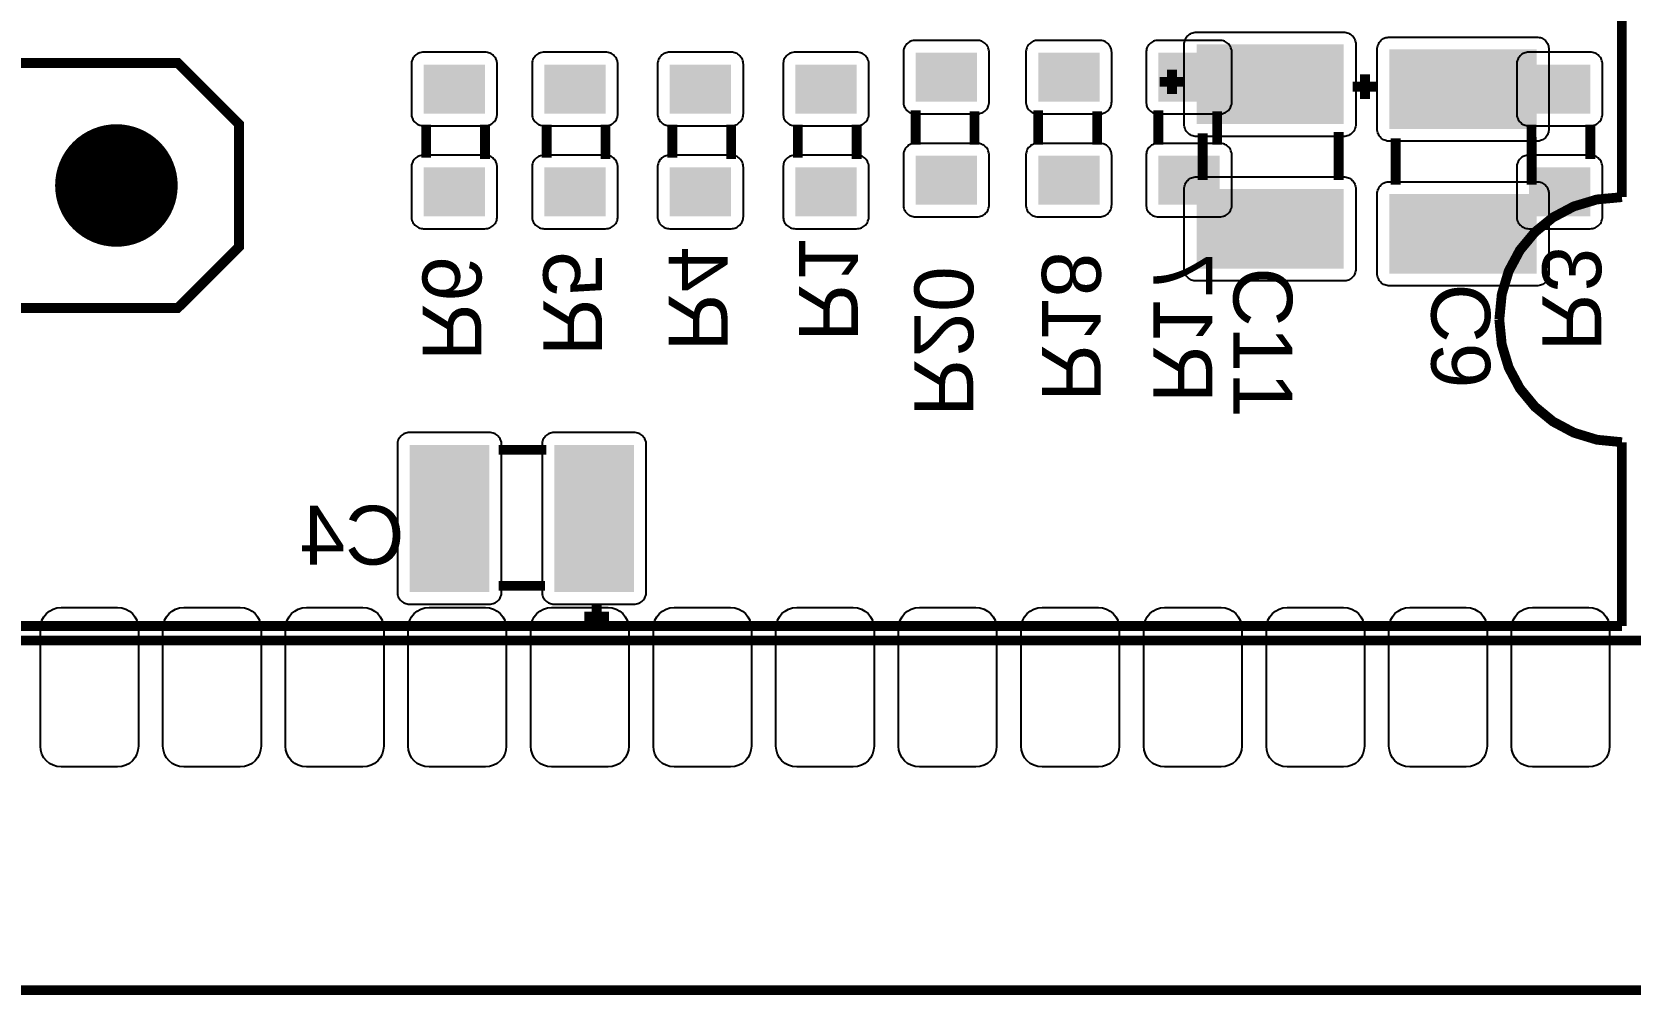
# Model space of a CAD drawing. Header units: inches. Extents: x 15 to 148, y 10 to 111.
# Drawn here: x 139 to 141.932, y 98.382 to 100.151 of the extents above; entities that cross this region are included whole.
import ezdxf

# ---------------------------------------------------------------- set-up
doc = ezdxf.new("R2010")
doc.units = ezdxf.units.IN
doc.header["$MEASUREMENT"] = 0
doc.layers.add('BLK_12AWG', color=7, linetype='Continuous')

# ---------------------------------------------------------------- blocks, each defined once
blk = doc.blocks.new('RPAD')
blk.add_trace([(-0.5, -0.5), (-0.5, 0.5), (0.5, -0.5), (0.5, 0.5)])
blk = doc.blocks.new('EPAD')
at = {"const_width": 0.5}
blk.add_lwpolyline([(-0.25, 0, 1), (0.25, 0, 1)], format="xyb", close=True, dxfattribs=at)
blk = doc.blocks.new('CIELEC-CFLH-V0016')
at = {"const_width": 0.008}
for points in [[(119.0134, 103.0872), (119.0134, 101.6305), (119.0141, 101.6225), (119.0164, 101.615), (119.0247, 101.6025), (119.0372, 101.5942), (119.0447, 101.5919), (119.0527, 101.5911), (121.7693, 101.5911)], [(119.0134, 103.0872), (119.0134, 101.6305), (119.0141, 101.6225), (119.0164, 101.615), (119.0247, 101.6025), (119.0372, 101.5942), (119.0447, 101.5919), (119.0527, 101.5911), (121.7693, 101.5911)], [(119.0134, 103.0872), (119.0134, 101.6305), (119.0141, 101.6225), (119.0164, 101.615), (119.0247, 101.6025), (119.0372, 101.5942), (119.0447, 101.5919), (119.0527, 101.5911), (121.7693, 101.5911)], [(119.0731, 102.1029), (119.0731, 101.9529)], [(119.0731, 102.1029), (119.0731, 101.9529)], [(119.0731, 102.1029), (119.0731, 101.9529)], [(120.5511, 102.0624), (120.2511, 102.0624), (120.2011, 102.0124), (120.2011, 101.9124), (120.2511, 101.8624), (120.5511, 101.8624), (120.6011, 101.9124), (120.6011, 102.0124), (120.5511, 102.0624)], [(120.5511, 102.0624), (120.2511, 102.0624), (120.2011, 102.0124), (120.2011, 101.9124), (120.2511, 101.8624), (120.5511, 101.8624), (120.6011, 101.9124), (120.6011, 102.0124), (120.5511, 102.0624)], [(120.5511, 102.0624), (120.2511, 102.0624), (120.2011, 102.0124), (120.2011, 101.9124), (120.2511, 101.8624), (120.5511, 101.8624), (120.6011, 101.9124), (120.6011, 102.0124), (120.5511, 102.0624)], [(119.2827, 102.033), (119.2827, 102.053)], [(119.2827, 102.033), (119.2827, 102.053)], [(119.2827, 102.033), (119.2827, 102.053)], [(119.4401, 102.037), (119.4401, 102.057)], [(119.4401, 102.037), (119.4401, 102.057)], [(119.4401, 102.037), (119.4401, 102.057)], [(119.2727, 102.043), (119.2927, 102.043)], [(119.2727, 102.043), (119.2927, 102.043)], [(119.2727, 102.043), (119.2927, 102.043)], [(119.4301, 102.047), (119.4501, 102.047)], [(119.4301, 102.047), (119.4501, 102.047)], [(119.4301, 102.047), (119.4501, 102.047)], [(119.4032, 101.9958), (119.4032, 102.0228)], [(119.4032, 101.9958), (119.4032, 102.0228)], [(119.4032, 101.9958), (119.4032, 102.0228)], [(119.4512, 101.9958), (119.4512, 102.0238)], [(119.4512, 101.9958), (119.4512, 102.0238)], [(119.4512, 101.9958), (119.4512, 102.0238)], [(119.5012, 101.9958), (119.5012, 102.0228)], [(119.5012, 101.9958), (119.5012, 102.0228)], [(119.5012, 101.9958), (119.5012, 102.0228)], [(119.5492, 101.9958), (119.5492, 102.0238)], [(119.5492, 101.9958), (119.5492, 102.0238)], [(119.5492, 101.9958), (119.5492, 102.0238)], [(119.6012, 101.9958), (119.6012, 102.0228)], [(119.6012, 101.9958), (119.6012, 102.0228)], [(119.6012, 101.9958), (119.6012, 102.0228)], [(119.6492, 101.9958), (119.6492, 102.0238)], [(119.6492, 101.9958), (119.6492, 102.0238)], [(119.6492, 101.9958), (119.6492, 102.0238)], [(119.0989, 102.0121), (119.0989, 101.9841)], [(119.0989, 102.0121), (119.0989, 101.9841)], [(119.0989, 102.0121), (119.0989, 101.9841)], [(119.1469, 102.0121), (119.1469, 101.9851)], [(119.1469, 102.0121), (119.1469, 101.9851)], [(119.1469, 102.0121), (119.1469, 101.9851)], [(119.6973, 102.0121), (119.6973, 101.9841)], [(119.6973, 102.0121), (119.6973, 101.9841)], [(119.6973, 102.0121), (119.6973, 101.9841)], [(119.7453, 102.0121), (119.7453, 101.9851)], [(119.7453, 102.0121), (119.7453, 101.9851)], [(119.7453, 102.0121), (119.7453, 101.9851)], [(119.7997, 102.0121), (119.7997, 101.9841)], [(119.7997, 102.0121), (119.7997, 101.9841)], [(119.7997, 102.0121), (119.7997, 101.9841)], [(119.8477, 102.0121), (119.8477, 101.9851)], [(119.8477, 102.0121), (119.8477, 101.9851)], [(119.8477, 102.0121), (119.8477, 101.9851)], [(119.9021, 102.0121), (119.9021, 101.9841)], [(119.9021, 102.0121), (119.9021, 101.9841)], [(119.9021, 102.0121), (119.9021, 101.9841)], [(119.9501, 102.0121), (119.9501, 101.9851)], [(119.9501, 102.0121), (119.9501, 101.9851)], [(119.9501, 102.0121), (119.9501, 101.9851)], [(120.0005, 102.0121), (120.0005, 101.9841)], [(120.0005, 102.0121), (120.0005, 101.9841)], [(120.0005, 102.0121), (120.0005, 101.9841)], [(120.0485, 102.0121), (120.0485, 101.9851)], [(120.0485, 102.0121), (120.0485, 101.9851)], [(120.0485, 102.0121), (120.0485, 101.9851)], [(119.1467, 101.963), (119.1467, 102.002)], [(119.1467, 101.963), (119.1467, 102.002)], [(119.1467, 101.963), (119.1467, 102.002)], [(119.2577, 101.963), (119.2577, 102.001)], [(119.2577, 101.963), (119.2577, 102.001)], [(119.2577, 101.963), (119.2577, 102.001)], [(119.3041, 101.967), (119.3041, 102.006)], [(119.3041, 101.967), (119.3041, 102.006)], [(119.3041, 101.967), (119.3041, 102.006)], [(119.4151, 101.967), (119.4151, 102.005)], [(119.4151, 101.967), (119.4151, 102.005)], [(119.4151, 101.967), (119.4151, 102.005)], [(119.1731, 101.8529), (119.1711, 101.8736), (119.1654, 101.8926), (119.1563, 101.9096), (119.1441, 101.9243), (119.1294, 101.9363), (119.1124, 101.9453), (119.0935, 101.951), (119.0731, 101.9529)], [(119.1731, 101.8529), (119.1711, 101.8736), (119.1654, 101.8926), (119.1563, 101.9096), (119.1441, 101.9243), (119.1294, 101.9363), (119.1124, 101.9453), (119.0935, 101.951), (119.0731, 101.9529)], [(119.1731, 101.8529), (119.1711, 101.8736), (119.1654, 101.8926), (119.1563, 101.9096), (119.1441, 101.9243), (119.1294, 101.9363), (119.1124, 101.9453), (119.0935, 101.951), (119.0731, 101.9529)], [(119.1731, 101.8529), (119.1711, 101.8326), (119.1654, 101.8137), (119.1563, 101.7967), (119.1441, 101.7819), (119.1294, 101.7698), (119.1124, 101.7607), (119.0935, 101.7549), (119.0731, 101.7529)], [(119.1731, 101.8529), (119.1711, 101.8326), (119.1654, 101.8137), (119.1563, 101.7967), (119.1441, 101.7819), (119.1294, 101.7698), (119.1124, 101.7607), (119.0935, 101.7549), (119.0731, 101.7529)], [(119.1731, 101.8529), (119.1711, 101.8326), (119.1654, 101.8137), (119.1563, 101.7967), (119.1441, 101.7819), (119.1294, 101.7698), (119.1124, 101.7607), (119.0935, 101.7549), (119.0731, 101.7529)], [(119.0731, 101.7529), (119.0731, 101.6029)], [(119.0731, 101.7529), (119.0731, 101.6029)], [(119.0731, 101.7529), (119.0731, 101.6029)], [(119.9894, 101.7467), (119.9504, 101.7467)], [(119.9894, 101.7467), (119.9504, 101.7467)], [(119.9894, 101.7467), (119.9504, 101.7467)], [(119.9894, 101.6357), (119.9514, 101.6357)], [(119.9894, 101.6357), (119.9514, 101.6357)], [(119.9894, 101.6357), (119.9514, 101.6357)], [(119.9094, 101.6207), (119.9094, 101.6007)], [(119.9094, 101.6207), (119.9094, 101.6007)], [(119.9094, 101.6207), (119.9094, 101.6007)], [(119.9194, 101.6107), (119.8994, 101.6107)], [(119.9194, 101.6107), (119.8994, 101.6107)], [(119.9194, 101.6107), (119.8994, 101.6107)], [(119.0731, 101.6029), (121.0731, 101.6029)], [(119.0731, 101.6029), (121.0731, 101.6029)], [(119.0731, 101.6029), (121.0731, 101.6029)], [(118.6984, 101.3057), (122.1236, 101.3057)], [(118.6984, 101.3057), (122.1236, 101.3057)], [(118.6984, 101.3057), (122.1236, 101.3057)]]:
    blk.add_lwpolyline(points, dxfattribs=at)
for points in [[(119.2727, 102.0085), (119.2727, 102.0735), (119.2726, 102.0746), (119.2725, 102.0756), (119.2722, 102.0765), (119.2719, 102.0775), (119.2715, 102.0783), (119.271, 102.0792), (119.2704, 102.0799), (119.2698, 102.0806), (119.2691, 102.0813), (119.2683, 102.0818), (119.2675, 102.0823), (119.2666, 102.0828), (119.2657, 102.0831), (119.2647, 102.0833), (119.2637, 102.0835), (119.2627, 102.0835), (119.1427, 102.0835), (119.1416, 102.0835), (119.1406, 102.0833), (119.1396, 102.0831), (119.1387, 102.0828), (119.1378, 102.0823), (119.137, 102.0818), (119.1363, 102.0813), (119.1355, 102.0806), (119.1349, 102.0799), (119.1343, 102.0792), (119.1338, 102.0783), (119.1334, 102.0775), (119.1331, 102.0765), (119.1329, 102.0756), (119.1327, 102.0746), (119.1327, 102.0735), (119.1327, 102.0085), (119.1327, 102.0075), (119.1329, 102.0065), (119.1331, 102.0055), (119.1334, 102.0046), (119.1338, 102.0037), (119.1343, 102.0029), (119.1349, 102.0021), (119.1355, 102.0014), (119.1363, 102.0008), (119.137, 102.0002), (119.1378, 101.9997), (119.1387, 101.9993), (119.1396, 101.999), (119.1406, 101.9987), (119.1416, 101.9986), (119.1427, 101.9985), (119.2627, 101.9985), (119.2637, 101.9986), (119.2647, 101.9987), (119.2657, 101.999), (119.2666, 101.9993), (119.2675, 101.9997), (119.2683, 102.0002), (119.2691, 102.0008), (119.2698, 102.0014), (119.2704, 102.0021), (119.271, 102.0029), (119.2715, 102.0037), (119.2719, 102.0046), (119.2722, 102.0055), (119.2725, 102.0065), (119.2726, 102.0075), (119.2727, 102.0085)], [(119.4301, 102.0125), (119.4301, 102.0775), (119.4301, 102.0785), (119.4299, 102.0795), (119.4297, 102.0805), (119.4294, 102.0814), (119.429, 102.0823), (119.4285, 102.0831), (119.4279, 102.0839), (119.4272, 102.0846), (119.4265, 102.0852), (119.4258, 102.0858), (119.4249, 102.0863), (119.4241, 102.0867), (119.4231, 102.087), (119.4222, 102.0873), (119.4212, 102.0874), (119.4201, 102.0875), (119.3001, 102.0875), (119.2991, 102.0874), (119.2981, 102.0873), (119.2971, 102.087), (119.2962, 102.0867), (119.2953, 102.0863), (119.2945, 102.0858), (119.2937, 102.0852), (119.293, 102.0846), (119.2924, 102.0839), (119.2918, 102.0831), (119.2913, 102.0823), (119.2909, 102.0814), (119.2906, 102.0805), (119.2903, 102.0795), (119.2902, 102.0785), (119.2901, 102.0775), (119.2901, 102.0125), (119.2902, 102.0114), (119.2903, 102.0104), (119.2906, 102.0095), (119.2909, 102.0085), (119.2913, 102.0077), (119.2918, 102.0068), (119.2924, 102.0061), (119.293, 102.0054), (119.2937, 102.0047), (119.2945, 102.0041), (119.2953, 102.0037), (119.2962, 102.0032), (119.2971, 102.0029), (119.2981, 102.0027), (119.2991, 102.0025), (119.3001, 102.0025), (119.4201, 102.0025), (119.4212, 102.0025), (119.4222, 102.0027), (119.4231, 102.0029), (119.4241, 102.0032), (119.4249, 102.0037), (119.4258, 102.0041), (119.4265, 102.0047), (119.4272, 102.0054), (119.4279, 102.0061), (119.4285, 102.0068), (119.429, 102.0077), (119.4294, 102.0085), (119.4297, 102.0095), (119.4299, 102.0104), (119.4301, 102.0114), (119.4301, 102.0125)], [(119.3912, 102.0308), (119.3912, 102.0708), (119.3913, 102.0719), (119.3914, 102.0729), (119.3917, 102.0739), (119.392, 102.0748), (119.3924, 102.0757), (119.3929, 102.0765), (119.3935, 102.0773), (119.3941, 102.078), (119.3948, 102.0786), (119.3956, 102.0792), (119.3964, 102.0797), (119.3973, 102.0801), (119.3982, 102.0804), (119.3992, 102.0806), (119.4002, 102.0808), (119.4012, 102.0808), (119.4512, 102.0808), (119.4523, 102.0808), (119.4533, 102.0806), (119.4543, 102.0804), (119.4552, 102.0801), (119.4561, 102.0797), (119.4569, 102.0792), (119.4576, 102.0786), (119.4583, 102.078), (119.459, 102.0773), (119.4596, 102.0765), (119.4601, 102.0757), (119.4605, 102.0748), (119.4608, 102.0739), (119.461, 102.0729), (119.4612, 102.0719), (119.4612, 102.0708), (119.4612, 102.0308), (119.4612, 102.0298), (119.461, 102.0288), (119.4608, 102.0278), (119.4605, 102.0269), (119.4601, 102.026), (119.4596, 102.0252), (119.459, 102.0244), (119.4583, 102.0237), (119.4576, 102.0231), (119.4569, 102.0225), (119.4561, 102.022), (119.4552, 102.0216), (119.4543, 102.0213), (119.4533, 102.021), (119.4523, 102.0209), (119.4512, 102.0208), (119.4012, 102.0208), (119.4002, 102.0209), (119.3992, 102.021), (119.3982, 102.0213), (119.3973, 102.0216), (119.3964, 102.022), (119.3956, 102.0225), (119.3948, 102.0231), (119.3941, 102.0237), (119.3935, 102.0244), (119.3929, 102.0252), (119.3924, 102.026), (119.392, 102.0269), (119.3917, 102.0278), (119.3914, 102.0288), (119.3913, 102.0298), (119.3912, 102.0308)], [(119.4892, 102.0308), (119.4892, 102.0708), (119.4893, 102.0719), (119.4894, 102.0729), (119.4897, 102.0739), (119.49, 102.0748), (119.4904, 102.0757), (119.4909, 102.0765), (119.4915, 102.0773), (119.4921, 102.078), (119.4928, 102.0786), (119.4936, 102.0792), (119.4944, 102.0797), (119.4953, 102.0801), (119.4962, 102.0804), (119.4972, 102.0806), (119.4982, 102.0808), (119.4992, 102.0808), (119.5492, 102.0808), (119.5503, 102.0808), (119.5513, 102.0806), (119.5523, 102.0804), (119.5532, 102.0801), (119.5541, 102.0797), (119.5549, 102.0792), (119.5556, 102.0786), (119.5563, 102.078), (119.557, 102.0773), (119.5576, 102.0765), (119.5581, 102.0757), (119.5585, 102.0748), (119.5588, 102.0739), (119.559, 102.0729), (119.5592, 102.0719), (119.5592, 102.0708), (119.5592, 102.0308), (119.5592, 102.0298), (119.559, 102.0288), (119.5588, 102.0278), (119.5585, 102.0269), (119.5581, 102.026), (119.5576, 102.0252), (119.557, 102.0244), (119.5563, 102.0237), (119.5556, 102.0231), (119.5549, 102.0225), (119.5541, 102.022), (119.5532, 102.0216), (119.5523, 102.0213), (119.5513, 102.021), (119.5503, 102.0209), (119.5492, 102.0208), (119.4992, 102.0208), (119.4982, 102.0209), (119.4972, 102.021), (119.4962, 102.0213), (119.4953, 102.0216), (119.4944, 102.022), (119.4936, 102.0225), (119.4928, 102.0231), (119.4921, 102.0237), (119.4915, 102.0244), (119.4909, 102.0252), (119.4904, 102.026), (119.49, 102.0269), (119.4897, 102.0278), (119.4894, 102.0288), (119.4893, 102.0298), (119.4892, 102.0308)], [(119.5892, 102.0308), (119.5892, 102.0708), (119.5893, 102.0719), (119.5894, 102.0729), (119.5897, 102.0739), (119.59, 102.0748), (119.5904, 102.0757), (119.5909, 102.0765), (119.5915, 102.0773), (119.5921, 102.078), (119.5928, 102.0786), (119.5936, 102.0792), (119.5944, 102.0797), (119.5953, 102.0801), (119.5962, 102.0804), (119.5972, 102.0806), (119.5982, 102.0808), (119.5992, 102.0808), (119.6492, 102.0808), (119.6503, 102.0808), (119.6513, 102.0806), (119.6523, 102.0804), (119.6532, 102.0801), (119.6541, 102.0797), (119.6549, 102.0792), (119.6556, 102.0786), (119.6563, 102.078), (119.657, 102.0773), (119.6576, 102.0765), (119.6581, 102.0757), (119.6585, 102.0748), (119.6588, 102.0739), (119.659, 102.0729), (119.6592, 102.0719), (119.6592, 102.0708), (119.6592, 102.0308), (119.6592, 102.0298), (119.659, 102.0288), (119.6588, 102.0278), (119.6585, 102.0269), (119.6581, 102.026), (119.6576, 102.0252), (119.657, 102.0244), (119.6563, 102.0237), (119.6556, 102.0231), (119.6549, 102.0225), (119.6541, 102.022), (119.6532, 102.0216), (119.6523, 102.0213), (119.6513, 102.021), (119.6503, 102.0209), (119.6492, 102.0208), (119.5992, 102.0208), (119.5982, 102.0209), (119.5972, 102.021), (119.5962, 102.0213), (119.5953, 102.0216), (119.5944, 102.022), (119.5936, 102.0225), (119.5928, 102.0231), (119.5921, 102.0237), (119.5915, 102.0244), (119.5909, 102.0252), (119.5904, 102.026), (119.59, 102.0269), (119.5897, 102.0278), (119.5894, 102.0288), (119.5893, 102.0298), (119.5892, 102.0308)], [(119.1589, 102.0611), (119.1589, 102.0211), (119.1589, 102.0201), (119.1587, 102.0191), (119.1585, 102.0181), (119.1581, 102.0172), (119.1577, 102.0163), (119.1572, 102.0155), (119.1567, 102.0147), (119.156, 102.014), (119.1553, 102.0134), (119.1546, 102.0128), (119.1537, 102.0123), (119.1529, 102.0119), (119.1519, 102.0116), (119.151, 102.0113), (119.15, 102.0112), (119.1489, 102.0111), (119.0989, 102.0111), (119.0979, 102.0112), (119.0969, 102.0113), (119.0959, 102.0116), (119.095, 102.0119), (119.0941, 102.0123), (119.0933, 102.0128), (119.0925, 102.0134), (119.0918, 102.014), (119.0912, 102.0147), (119.0906, 102.0155), (119.0901, 102.0163), (119.0897, 102.0172), (119.0894, 102.0181), (119.0891, 102.0191), (119.089, 102.0201), (119.0889, 102.0211), (119.0889, 102.0611), (119.089, 102.0622), (119.0891, 102.0632), (119.0894, 102.0642), (119.0897, 102.0651), (119.0901, 102.066), (119.0906, 102.0668), (119.0912, 102.0675), (119.0918, 102.0682), (119.0925, 102.0689), (119.0933, 102.0695), (119.0941, 102.07), (119.095, 102.0704), (119.0959, 102.0707), (119.0969, 102.0709), (119.0979, 102.0711), (119.0989, 102.0711), (119.1489, 102.0711), (119.15, 102.0711), (119.151, 102.0709), (119.1519, 102.0707), (119.1529, 102.0704), (119.1537, 102.07), (119.1546, 102.0695), (119.1553, 102.0689), (119.156, 102.0682), (119.1567, 102.0675), (119.1572, 102.0668), (119.1577, 102.066), (119.1581, 102.0651), (119.1585, 102.0642), (119.1587, 102.0632), (119.1589, 102.0622), (119.1589, 102.0611)], [(119.7573, 102.0611), (119.7573, 102.0211), (119.7573, 102.0201), (119.7571, 102.0191), (119.7569, 102.0181), (119.7566, 102.0172), (119.7562, 102.0163), (119.7557, 102.0155), (119.7551, 102.0147), (119.7545, 102.014), (119.7537, 102.0134), (119.753, 102.0128), (119.7522, 102.0123), (119.7513, 102.0119), (119.7504, 102.0116), (119.7494, 102.0113), (119.7484, 102.0112), (119.7473, 102.0111), (119.6973, 102.0111), (119.6963, 102.0112), (119.6953, 102.0113), (119.6943, 102.0116), (119.6934, 102.0119), (119.6925, 102.0123), (119.6917, 102.0128), (119.6909, 102.0134), (119.6902, 102.014), (119.6896, 102.0147), (119.689, 102.0155), (119.6885, 102.0163), (119.6881, 102.0172), (119.6878, 102.0181), (119.6875, 102.0191), (119.6874, 102.0201), (119.6873, 102.0211), (119.6873, 102.0611), (119.6874, 102.0622), (119.6875, 102.0632), (119.6878, 102.0642), (119.6881, 102.0651), (119.6885, 102.066), (119.689, 102.0668), (119.6896, 102.0675), (119.6902, 102.0682), (119.6909, 102.0689), (119.6917, 102.0695), (119.6925, 102.07), (119.6934, 102.0704), (119.6943, 102.0707), (119.6953, 102.0709), (119.6963, 102.0711), (119.6973, 102.0711), (119.7473, 102.0711), (119.7484, 102.0711), (119.7494, 102.0709), (119.7504, 102.0707), (119.7513, 102.0704), (119.7522, 102.07), (119.753, 102.0695), (119.7537, 102.0689), (119.7545, 102.0682), (119.7551, 102.0675), (119.7557, 102.0668), (119.7562, 102.066), (119.7566, 102.0651), (119.7569, 102.0642), (119.7571, 102.0632), (119.7573, 102.0622), (119.7573, 102.0611)], [(119.8597, 102.0611), (119.8597, 102.0211), (119.8597, 102.0201), (119.8595, 102.0191), (119.8593, 102.0181), (119.8589, 102.0172), (119.8585, 102.0163), (119.858, 102.0155), (119.8575, 102.0147), (119.8568, 102.014), (119.8561, 102.0134), (119.8553, 102.0128), (119.8545, 102.0123), (119.8536, 102.0119), (119.8527, 102.0116), (119.8517, 102.0113), (119.8507, 102.0112), (119.8497, 102.0111), (119.7997, 102.0111), (119.7987, 102.0112), (119.7977, 102.0113), (119.7967, 102.0116), (119.7958, 102.0119), (119.7949, 102.0123), (119.7941, 102.0128), (119.7933, 102.0134), (119.7926, 102.014), (119.792, 102.0147), (119.7914, 102.0155), (119.7909, 102.0163), (119.7905, 102.0172), (119.7901, 102.0181), (119.7899, 102.0191), (119.7898, 102.0201), (119.7897, 102.0211), (119.7897, 102.0611), (119.7898, 102.0622), (119.7899, 102.0632), (119.7901, 102.0642), (119.7905, 102.0651), (119.7909, 102.066), (119.7914, 102.0668), (119.792, 102.0675), (119.7926, 102.0682), (119.7933, 102.0689), (119.7941, 102.0695), (119.7949, 102.07), (119.7958, 102.0704), (119.7967, 102.0707), (119.7977, 102.0709), (119.7987, 102.0711), (119.7997, 102.0711), (119.8497, 102.0711), (119.8507, 102.0711), (119.8517, 102.0709), (119.8527, 102.0707), (119.8536, 102.0704), (119.8545, 102.07), (119.8553, 102.0695), (119.8561, 102.0689), (119.8568, 102.0682), (119.8575, 102.0675), (119.858, 102.0668), (119.8585, 102.066), (119.8589, 102.0651), (119.8593, 102.0642), (119.8595, 102.0632), (119.8597, 102.0622), (119.8597, 102.0611)], [(119.9621, 102.0611), (119.9621, 102.0211), (119.962, 102.0201), (119.9619, 102.0191), (119.9616, 102.0181), (119.9613, 102.0172), (119.9609, 102.0163), (119.9604, 102.0155), (119.9598, 102.0147), (119.9592, 102.014), (119.9585, 102.0134), (119.9577, 102.0128), (119.9569, 102.0123), (119.956, 102.0119), (119.9551, 102.0116), (119.9541, 102.0113), (119.9531, 102.0112), (119.9521, 102.0111), (119.9021, 102.0111), (119.901, 102.0112), (119.9, 102.0113), (119.8991, 102.0116), (119.8981, 102.0119), (119.8973, 102.0123), (119.8964, 102.0128), (119.8957, 102.0134), (119.895, 102.014), (119.8943, 102.0147), (119.8937, 102.0155), (119.8933, 102.0163), (119.8928, 102.0172), (119.8925, 102.0181), (119.8923, 102.0191), (119.8921, 102.0201), (119.8921, 102.0211), (119.8921, 102.0611), (119.8921, 102.0622), (119.8923, 102.0632), (119.8925, 102.0642), (119.8928, 102.0651), (119.8933, 102.066), (119.8937, 102.0668), (119.8943, 102.0675), (119.895, 102.0682), (119.8957, 102.0689), (119.8964, 102.0695), (119.8973, 102.07), (119.8981, 102.0704), (119.8991, 102.0707), (119.9, 102.0709), (119.901, 102.0711), (119.9021, 102.0711), (119.9521, 102.0711), (119.9531, 102.0711), (119.9541, 102.0709), (119.9551, 102.0707), (119.956, 102.0704), (119.9569, 102.07), (119.9577, 102.0695), (119.9585, 102.0689), (119.9592, 102.0682), (119.9598, 102.0675), (119.9604, 102.0668), (119.9609, 102.066), (119.9613, 102.0651), (119.9616, 102.0642), (119.9619, 102.0632), (119.962, 102.0622), (119.9621, 102.0611)], [(120.0605, 102.0611), (120.0605, 102.0211), (120.0604, 102.0201), (120.0603, 102.0191), (120.0601, 102.0181), (120.0597, 102.0172), (120.0593, 102.0163), (120.0588, 102.0155), (120.0582, 102.0147), (120.0576, 102.014), (120.0569, 102.0134), (120.0561, 102.0128), (120.0553, 102.0123), (120.0544, 102.0119), (120.0535, 102.0116), (120.0525, 102.0113), (120.0515, 102.0112), (120.0505, 102.0111), (120.0005, 102.0111), (119.9995, 102.0112), (119.9984, 102.0113), (119.9975, 102.0116), (119.9966, 102.0119), (119.9957, 102.0123), (119.9949, 102.0128), (119.9941, 102.0134), (119.9934, 102.014), (119.9927, 102.0147), (119.9922, 102.0155), (119.9917, 102.0163), (119.9913, 102.0172), (119.9909, 102.0181), (119.9907, 102.0191), (119.9905, 102.0201), (119.9905, 102.0211), (119.9905, 102.0611), (119.9905, 102.0622), (119.9907, 102.0632), (119.9909, 102.0642), (119.9913, 102.0651), (119.9917, 102.066), (119.9922, 102.0668), (119.9927, 102.0675), (119.9934, 102.0682), (119.9941, 102.0689), (119.9949, 102.0695), (119.9957, 102.07), (119.9966, 102.0704), (119.9975, 102.0707), (119.9984, 102.0709), (119.9995, 102.0711), (120.0005, 102.0711), (120.0505, 102.0711), (120.0515, 102.0711), (120.0525, 102.0709), (120.0535, 102.0707), (120.0544, 102.0704), (120.0553, 102.07), (120.0561, 102.0695), (120.0569, 102.0689), (120.0576, 102.0682), (120.0582, 102.0675), (120.0588, 102.0668), (120.0593, 102.066), (120.0597, 102.0651), (120.0601, 102.0642), (120.0603, 102.0632), (120.0604, 102.0622), (120.0605, 102.0611)], [(119.1589, 101.9771), (119.1589, 101.9371), (119.1589, 101.9361), (119.1587, 101.9351), (119.1585, 101.9341), (119.1581, 101.9332), (119.1577, 101.9323), (119.1572, 101.9315), (119.1567, 101.9307), (119.156, 101.93), (119.1553, 101.9294), (119.1546, 101.9288), (119.1537, 101.9283), (119.1529, 101.9279), (119.1519, 101.9276), (119.151, 101.9273), (119.15, 101.9272), (119.1489, 101.9271), (119.0989, 101.9271), (119.0979, 101.9272), (119.0969, 101.9273), (119.0959, 101.9276), (119.095, 101.9279), (119.0941, 101.9283), (119.0933, 101.9288), (119.0925, 101.9294), (119.0918, 101.93), (119.0912, 101.9307), (119.0906, 101.9315), (119.0901, 101.9323), (119.0897, 101.9332), (119.0894, 101.9341), (119.0891, 101.9351), (119.089, 101.9361), (119.0889, 101.9371), (119.0889, 101.9771), (119.089, 101.9782), (119.0891, 101.9792), (119.0894, 101.9802), (119.0897, 101.9811), (119.0901, 101.982), (119.0906, 101.9828), (119.0912, 101.9835), (119.0918, 101.9842), (119.0925, 101.9849), (119.0933, 101.9855), (119.0941, 101.986), (119.095, 101.9864), (119.0959, 101.9867), (119.0969, 101.9869), (119.0979, 101.9871), (119.0989, 101.9871), (119.1489, 101.9871), (119.15, 101.9871), (119.151, 101.9869), (119.1519, 101.9867), (119.1529, 101.9864), (119.1537, 101.986), (119.1546, 101.9855), (119.1553, 101.9849), (119.156, 101.9842), (119.1567, 101.9835), (119.1572, 101.9828), (119.1577, 101.982), (119.1581, 101.9811), (119.1585, 101.9802), (119.1587, 101.9792), (119.1589, 101.9782), (119.1589, 101.9771)], [(119.3912, 101.9468), (119.3912, 101.9868), (119.3913, 101.9879), (119.3914, 101.9889), (119.3917, 101.9899), (119.392, 101.9908), (119.3924, 101.9917), (119.3929, 101.9925), (119.3935, 101.9933), (119.3941, 101.994), (119.3948, 101.9946), (119.3956, 101.9952), (119.3964, 101.9957), (119.3973, 101.9961), (119.3982, 101.9964), (119.3992, 101.9966), (119.4002, 101.9968), (119.4012, 101.9968), (119.4512, 101.9968), (119.4523, 101.9968), (119.4533, 101.9966), (119.4543, 101.9964), (119.4552, 101.9961), (119.4561, 101.9957), (119.4569, 101.9952), (119.4576, 101.9946), (119.4583, 101.994), (119.459, 101.9933), (119.4596, 101.9925), (119.4601, 101.9917), (119.4605, 101.9908), (119.4608, 101.9899), (119.461, 101.9889), (119.4612, 101.9879), (119.4612, 101.9868), (119.4612, 101.9468), (119.4612, 101.9458), (119.461, 101.9448), (119.4608, 101.9438), (119.4605, 101.9429), (119.4601, 101.942), (119.4596, 101.9412), (119.459, 101.9404), (119.4583, 101.9397), (119.4576, 101.9391), (119.4569, 101.9385), (119.4561, 101.938), (119.4552, 101.9376), (119.4543, 101.9373), (119.4533, 101.937), (119.4523, 101.9369), (119.4512, 101.9368), (119.4012, 101.9368), (119.4002, 101.9369), (119.3992, 101.937), (119.3982, 101.9373), (119.3973, 101.9376), (119.3964, 101.938), (119.3956, 101.9385), (119.3948, 101.9391), (119.3941, 101.9397), (119.3935, 101.9404), (119.3929, 101.9412), (119.3924, 101.942), (119.392, 101.9429), (119.3917, 101.9438), (119.3914, 101.9448), (119.3913, 101.9458), (119.3912, 101.9468)], [(119.4892, 101.9468), (119.4892, 101.9868), (119.4893, 101.9879), (119.4894, 101.9889), (119.4897, 101.9899), (119.49, 101.9908), (119.4904, 101.9917), (119.4909, 101.9925), (119.4915, 101.9933), (119.4921, 101.994), (119.4928, 101.9946), (119.4936, 101.9952), (119.4944, 101.9957), (119.4953, 101.9961), (119.4962, 101.9964), (119.4972, 101.9966), (119.4982, 101.9968), (119.4992, 101.9968), (119.5492, 101.9968), (119.5503, 101.9968), (119.5513, 101.9966), (119.5523, 101.9964), (119.5532, 101.9961), (119.5541, 101.9957), (119.5549, 101.9952), (119.5556, 101.9946), (119.5563, 101.994), (119.557, 101.9933), (119.5576, 101.9925), (119.5581, 101.9917), (119.5585, 101.9908), (119.5588, 101.9899), (119.559, 101.9889), (119.5592, 101.9879), (119.5592, 101.9868), (119.5592, 101.9468), (119.5592, 101.9458), (119.559, 101.9448), (119.5588, 101.9438), (119.5585, 101.9429), (119.5581, 101.942), (119.5576, 101.9412), (119.557, 101.9404), (119.5563, 101.9397), (119.5556, 101.9391), (119.5549, 101.9385), (119.5541, 101.938), (119.5532, 101.9376), (119.5523, 101.9373), (119.5513, 101.937), (119.5503, 101.9369), (119.5492, 101.9368), (119.4992, 101.9368), (119.4982, 101.9369), (119.4972, 101.937), (119.4962, 101.9373), (119.4953, 101.9376), (119.4944, 101.938), (119.4936, 101.9385), (119.4928, 101.9391), (119.4921, 101.9397), (119.4915, 101.9404), (119.4909, 101.9412), (119.4904, 101.942), (119.49, 101.9429), (119.4897, 101.9438), (119.4894, 101.9448), (119.4893, 101.9458), (119.4892, 101.9468)], [(119.5892, 101.9468), (119.5892, 101.9868), (119.5893, 101.9879), (119.5894, 101.9889), (119.5897, 101.9899), (119.59, 101.9908), (119.5904, 101.9917), (119.5909, 101.9925), (119.5915, 101.9933), (119.5921, 101.994), (119.5928, 101.9946), (119.5936, 101.9952), (119.5944, 101.9957), (119.5953, 101.9961), (119.5962, 101.9964), (119.5972, 101.9966), (119.5982, 101.9968), (119.5992, 101.9968), (119.6492, 101.9968), (119.6503, 101.9968), (119.6513, 101.9966), (119.6523, 101.9964), (119.6532, 101.9961), (119.6541, 101.9957), (119.6549, 101.9952), (119.6556, 101.9946), (119.6563, 101.994), (119.657, 101.9933), (119.6576, 101.9925), (119.6581, 101.9917), (119.6585, 101.9908), (119.6588, 101.9899), (119.659, 101.9889), (119.6592, 101.9879), (119.6592, 101.9868), (119.6592, 101.9468), (119.6592, 101.9458), (119.659, 101.9448), (119.6588, 101.9438), (119.6585, 101.9429), (119.6581, 101.942), (119.6576, 101.9412), (119.657, 101.9404), (119.6563, 101.9397), (119.6556, 101.9391), (119.6549, 101.9385), (119.6541, 101.938), (119.6532, 101.9376), (119.6523, 101.9373), (119.6513, 101.937), (119.6503, 101.9369), (119.6492, 101.9368), (119.5992, 101.9368), (119.5982, 101.9369), (119.5972, 101.937), (119.5962, 101.9373), (119.5953, 101.9376), (119.5944, 101.938), (119.5936, 101.9385), (119.5928, 101.9391), (119.5921, 101.9397), (119.5915, 101.9404), (119.5909, 101.9412), (119.5904, 101.942), (119.59, 101.9429), (119.5897, 101.9438), (119.5894, 101.9448), (119.5893, 101.9458), (119.5892, 101.9468)], [(119.7573, 101.9771), (119.7573, 101.9371), (119.7573, 101.9361), (119.7571, 101.9351), (119.7569, 101.9341), (119.7566, 101.9332), (119.7562, 101.9323), (119.7557, 101.9315), (119.7551, 101.9307), (119.7545, 101.93), (119.7537, 101.9294), (119.753, 101.9288), (119.7522, 101.9283), (119.7513, 101.9279), (119.7504, 101.9276), (119.7494, 101.9273), (119.7484, 101.9272), (119.7473, 101.9271), (119.6973, 101.9271), (119.6963, 101.9272), (119.6953, 101.9273), (119.6943, 101.9276), (119.6934, 101.9279), (119.6925, 101.9283), (119.6917, 101.9288), (119.6909, 101.9294), (119.6902, 101.93), (119.6896, 101.9307), (119.689, 101.9315), (119.6885, 101.9323), (119.6881, 101.9332), (119.6878, 101.9341), (119.6875, 101.9351), (119.6874, 101.9361), (119.6873, 101.9371), (119.6873, 101.9771), (119.6874, 101.9782), (119.6875, 101.9792), (119.6878, 101.9802), (119.6881, 101.9811), (119.6885, 101.982), (119.689, 101.9828), (119.6896, 101.9835), (119.6902, 101.9842), (119.6909, 101.9849), (119.6917, 101.9855), (119.6925, 101.986), (119.6934, 101.9864), (119.6943, 101.9867), (119.6953, 101.9869), (119.6963, 101.9871), (119.6973, 101.9871), (119.7473, 101.9871), (119.7484, 101.9871), (119.7494, 101.9869), (119.7504, 101.9867), (119.7513, 101.9864), (119.7522, 101.986), (119.753, 101.9855), (119.7537, 101.9849), (119.7545, 101.9842), (119.7551, 101.9835), (119.7557, 101.9828), (119.7562, 101.982), (119.7566, 101.9811), (119.7569, 101.9802), (119.7571, 101.9792), (119.7573, 101.9782), (119.7573, 101.9771)], [(119.8597, 101.9771), (119.8597, 101.9371), (119.8597, 101.9361), (119.8595, 101.9351), (119.8593, 101.9341), (119.8589, 101.9332), (119.8585, 101.9323), (119.858, 101.9315), (119.8575, 101.9307), (119.8568, 101.93), (119.8561, 101.9294), (119.8553, 101.9288), (119.8545, 101.9283), (119.8536, 101.9279), (119.8527, 101.9276), (119.8517, 101.9273), (119.8507, 101.9272), (119.8497, 101.9271), (119.7997, 101.9271), (119.7987, 101.9272), (119.7977, 101.9273), (119.7967, 101.9276), (119.7958, 101.9279), (119.7949, 101.9283), (119.7941, 101.9288), (119.7933, 101.9294), (119.7926, 101.93), (119.792, 101.9307), (119.7914, 101.9315), (119.7909, 101.9323), (119.7905, 101.9332), (119.7901, 101.9341), (119.7899, 101.9351), (119.7898, 101.9361), (119.7897, 101.9371), (119.7897, 101.9771), (119.7898, 101.9782), (119.7899, 101.9792), (119.7901, 101.9802), (119.7905, 101.9811), (119.7909, 101.982), (119.7914, 101.9828), (119.792, 101.9835), (119.7926, 101.9842), (119.7933, 101.9849), (119.7941, 101.9855), (119.7949, 101.986), (119.7958, 101.9864), (119.7967, 101.9867), (119.7977, 101.9869), (119.7987, 101.9871), (119.7997, 101.9871), (119.8497, 101.9871), (119.8507, 101.9871), (119.8517, 101.9869), (119.8527, 101.9867), (119.8536, 101.9864), (119.8545, 101.986), (119.8553, 101.9855), (119.8561, 101.9849), (119.8568, 101.9842), (119.8575, 101.9835), (119.858, 101.9828), (119.8585, 101.982), (119.8589, 101.9811), (119.8593, 101.9802), (119.8595, 101.9792), (119.8597, 101.9782), (119.8597, 101.9771)], [(119.9621, 101.9771), (119.9621, 101.9371), (119.962, 101.9361), (119.9619, 101.9351), (119.9616, 101.9341), (119.9613, 101.9332), (119.9609, 101.9323), (119.9604, 101.9315), (119.9598, 101.9307), (119.9592, 101.93), (119.9585, 101.9294), (119.9577, 101.9288), (119.9569, 101.9283), (119.956, 101.9279), (119.9551, 101.9276), (119.9541, 101.9273), (119.9531, 101.9272), (119.9521, 101.9271), (119.9021, 101.9271), (119.901, 101.9272), (119.9, 101.9273), (119.8991, 101.9276), (119.8981, 101.9279), (119.8973, 101.9283), (119.8964, 101.9288), (119.8957, 101.9294), (119.895, 101.93), (119.8943, 101.9307), (119.8937, 101.9315), (119.8933, 101.9323), (119.8928, 101.9332), (119.8925, 101.9341), (119.8923, 101.9351), (119.8921, 101.9361), (119.8921, 101.9371), (119.8921, 101.9771), (119.8921, 101.9782), (119.8923, 101.9792), (119.8925, 101.9802), (119.8928, 101.9811), (119.8933, 101.982), (119.8937, 101.9828), (119.8943, 101.9835), (119.895, 101.9842), (119.8957, 101.9849), (119.8964, 101.9855), (119.8973, 101.986), (119.8981, 101.9864), (119.8991, 101.9867), (119.9, 101.9869), (119.901, 101.9871), (119.9021, 101.9871), (119.9521, 101.9871), (119.9531, 101.9871), (119.9541, 101.9869), (119.9551, 101.9867), (119.956, 101.9864), (119.9569, 101.986), (119.9577, 101.9855), (119.9585, 101.9849), (119.9592, 101.9842), (119.9598, 101.9835), (119.9604, 101.9828), (119.9609, 101.982), (119.9613, 101.9811), (119.9616, 101.9802), (119.9619, 101.9792), (119.962, 101.9782), (119.9621, 101.9771)], [(120.0605, 101.9771), (120.0605, 101.9371), (120.0604, 101.9361), (120.0603, 101.9351), (120.0601, 101.9341), (120.0597, 101.9332), (120.0593, 101.9323), (120.0588, 101.9315), (120.0582, 101.9307), (120.0576, 101.93), (120.0569, 101.9294), (120.0561, 101.9288), (120.0553, 101.9283), (120.0544, 101.9279), (120.0535, 101.9276), (120.0525, 101.9273), (120.0515, 101.9272), (120.0505, 101.9271), (120.0005, 101.9271), (119.9995, 101.9272), (119.9984, 101.9273), (119.9975, 101.9276), (119.9966, 101.9279), (119.9957, 101.9283), (119.9949, 101.9288), (119.9941, 101.9294), (119.9934, 101.93), (119.9927, 101.9307), (119.9922, 101.9315), (119.9917, 101.9323), (119.9913, 101.9332), (119.9909, 101.9341), (119.9907, 101.9351), (119.9905, 101.9361), (119.9905, 101.9371), (119.9905, 101.9771), (119.9905, 101.9782), (119.9907, 101.9792), (119.9909, 101.9802), (119.9913, 101.9811), (119.9917, 101.982), (119.9922, 101.9828), (119.9927, 101.9835), (119.9934, 101.9842), (119.9941, 101.9849), (119.9949, 101.9855), (119.9957, 101.986), (119.9966, 101.9864), (119.9975, 101.9867), (119.9984, 101.9869), (119.9995, 101.9871), (120.0005, 101.9871), (120.0505, 101.9871), (120.0515, 101.9871), (120.0525, 101.9869), (120.0535, 101.9867), (120.0544, 101.9864), (120.0553, 101.986), (120.0561, 101.9855), (120.0569, 101.9849), (120.0576, 101.9842), (120.0582, 101.9835), (120.0588, 101.9828), (120.0593, 101.982), (120.0597, 101.9811), (120.0601, 101.9802), (120.0603, 101.9792), (120.0604, 101.9782), (120.0605, 101.9771)], [(119.2727, 101.8905), (119.2727, 101.9555), (119.2726, 101.9566), (119.2725, 101.9576), (119.2722, 101.9585), (119.2719, 101.9595), (119.2715, 101.9603), (119.271, 101.9612), (119.2704, 101.9619), (119.2698, 101.9626), (119.2691, 101.9633), (119.2683, 101.9638), (119.2675, 101.9643), (119.2666, 101.9648), (119.2657, 101.9651), (119.2647, 101.9653), (119.2637, 101.9655), (119.2627, 101.9655), (119.1427, 101.9655), (119.1416, 101.9655), (119.1406, 101.9653), (119.1396, 101.9651), (119.1387, 101.9648), (119.1378, 101.9643), (119.137, 101.9638), (119.1363, 101.9633), (119.1355, 101.9626), (119.1349, 101.9619), (119.1343, 101.9612), (119.1338, 101.9603), (119.1334, 101.9595), (119.1331, 101.9585), (119.1329, 101.9576), (119.1327, 101.9566), (119.1327, 101.9555), (119.1327, 101.8905), (119.1327, 101.8895), (119.1329, 101.8885), (119.1331, 101.8875), (119.1334, 101.8866), (119.1338, 101.8857), (119.1343, 101.8849), (119.1349, 101.8841), (119.1355, 101.8834), (119.1363, 101.8828), (119.137, 101.8822), (119.1378, 101.8817), (119.1387, 101.8813), (119.1396, 101.881), (119.1406, 101.8807), (119.1416, 101.8806), (119.1427, 101.8805), (119.2627, 101.8805), (119.2637, 101.8806), (119.2647, 101.8807), (119.2657, 101.881), (119.2666, 101.8813), (119.2675, 101.8817), (119.2683, 101.8822), (119.2691, 101.8828), (119.2698, 101.8834), (119.2704, 101.8841), (119.271, 101.8849), (119.2715, 101.8857), (119.2719, 101.8866), (119.2722, 101.8875), (119.2725, 101.8885), (119.2726, 101.8895), (119.2727, 101.8905)], [(119.4301, 101.8945), (119.4301, 101.9595), (119.4301, 101.9605), (119.4299, 101.9615), (119.4297, 101.9625), (119.4294, 101.9634), (119.429, 101.9643), (119.4285, 101.9651), (119.4279, 101.9659), (119.4272, 101.9666), (119.4265, 101.9672), (119.4258, 101.9678), (119.4249, 101.9683), (119.4241, 101.9687), (119.4231, 101.969), (119.4222, 101.9693), (119.4212, 101.9694), (119.4201, 101.9695), (119.3001, 101.9695), (119.2991, 101.9694), (119.2981, 101.9693), (119.2971, 101.969), (119.2962, 101.9687), (119.2953, 101.9683), (119.2945, 101.9678), (119.2937, 101.9672), (119.293, 101.9666), (119.2924, 101.9659), (119.2918, 101.9651), (119.2913, 101.9643), (119.2909, 101.9634), (119.2906, 101.9625), (119.2903, 101.9615), (119.2902, 101.9605), (119.2901, 101.9595), (119.2901, 101.8945), (119.2902, 101.8934), (119.2903, 101.8924), (119.2906, 101.8915), (119.2909, 101.8905), (119.2913, 101.8897), (119.2918, 101.8888), (119.2924, 101.8881), (119.293, 101.8874), (119.2937, 101.8867), (119.2945, 101.8861), (119.2953, 101.8857), (119.2962, 101.8852), (119.2971, 101.8849), (119.2981, 101.8847), (119.2991, 101.8845), (119.3001, 101.8845), (119.4201, 101.8845), (119.4212, 101.8845), (119.4222, 101.8847), (119.4231, 101.8849), (119.4241, 101.8852), (119.4249, 101.8857), (119.4258, 101.8861), (119.4265, 101.8867), (119.4272, 101.8874), (119.4279, 101.8881), (119.4285, 101.8888), (119.429, 101.8897), (119.4294, 101.8905), (119.4297, 101.8915), (119.4299, 101.8924), (119.4301, 101.8934), (119.4301, 101.8945)], [(119.9439, 101.6207), (119.8789, 101.6207), (119.8779, 101.6208), (119.8769, 101.6209), (119.8759, 101.6212), (119.875, 101.6215), (119.8741, 101.6219), (119.8733, 101.6224), (119.8725, 101.623), (119.8718, 101.6236), (119.8712, 101.6243), (119.8706, 101.6251), (119.8701, 101.6259), (119.8697, 101.6268), (119.8694, 101.6277), (119.8691, 101.6287), (119.869, 101.6297), (119.8689, 101.6307), (119.8689, 101.7507), (119.869, 101.7518), (119.8691, 101.7528), (119.8694, 101.7538), (119.8697, 101.7547), (119.8701, 101.7556), (119.8706, 101.7564), (119.8712, 101.7571), (119.8718, 101.7579), (119.8725, 101.7585), (119.8733, 101.7591), (119.8741, 101.7596), (119.875, 101.76), (119.8759, 101.7603), (119.8769, 101.7605), (119.8779, 101.7607), (119.8789, 101.7607), (119.9439, 101.7607), (119.945, 101.7607), (119.946, 101.7605), (119.9469, 101.7603), (119.9479, 101.76), (119.9487, 101.7596), (119.9496, 101.7591), (119.9503, 101.7585), (119.951, 101.7579), (119.9517, 101.7571), (119.9522, 101.7564), (119.9527, 101.7556), (119.9532, 101.7547), (119.9535, 101.7538), (119.9537, 101.7528), (119.9539, 101.7518), (119.9539, 101.7507), (119.9539, 101.6307), (119.9539, 101.6297), (119.9537, 101.6287), (119.9535, 101.6277), (119.9532, 101.6268), (119.9527, 101.6259), (119.9522, 101.6251), (119.9517, 101.6243), (119.951, 101.6236), (119.9503, 101.623), (119.9496, 101.6224), (119.9487, 101.6219), (119.9479, 101.6215), (119.9469, 101.6212), (119.946, 101.6209), (119.945, 101.6208), (119.9439, 101.6207)], [(120.0619, 101.6207), (119.9969, 101.6207), (119.9959, 101.6208), (119.9949, 101.6209), (119.9939, 101.6212), (119.993, 101.6215), (119.9921, 101.6219), (119.9913, 101.6224), (119.9905, 101.623), (119.9898, 101.6236), (119.9892, 101.6243), (119.9886, 101.6251), (119.9881, 101.6259), (119.9877, 101.6268), (119.9874, 101.6277), (119.9871, 101.6287), (119.987, 101.6297), (119.9869, 101.6307), (119.9869, 101.7507), (119.987, 101.7518), (119.9871, 101.7528), (119.9874, 101.7538), (119.9877, 101.7547), (119.9881, 101.7556), (119.9886, 101.7564), (119.9892, 101.7571), (119.9898, 101.7579), (119.9905, 101.7585), (119.9913, 101.7591), (119.9921, 101.7596), (119.993, 101.76), (119.9939, 101.7603), (119.9949, 101.7605), (119.9959, 101.7607), (119.9969, 101.7607), (120.0619, 101.7607), (120.063, 101.7607), (120.064, 101.7605), (120.0649, 101.7603), (120.0659, 101.76), (120.0667, 101.7596), (120.0676, 101.7591), (120.0683, 101.7585), (120.069, 101.7579), (120.0697, 101.7571), (120.0702, 101.7564), (120.0707, 101.7556), (120.0712, 101.7547), (120.0715, 101.7538), (120.0717, 101.7528), (120.0719, 101.7518), (120.0719, 101.7507), (120.0719, 101.6307), (120.0719, 101.6297), (120.0717, 101.6287), (120.0715, 101.6277), (120.0712, 101.6268), (120.0707, 101.6259), (120.0702, 101.6251), (120.0697, 101.6243), (120.069, 101.6236), (120.0683, 101.623), (120.0676, 101.6224), (120.0667, 101.6219), (120.0659, 101.6215), (120.0649, 101.6212), (120.064, 101.6209), (120.063, 101.6208), (120.0619, 101.6207)], [(119.1461, 101.6179), (119.1001, 101.6179), (119.0967, 101.6176), (119.0934, 101.6166), (119.0905, 101.6151), (119.088, 101.613), (119.086, 101.6105), (119.0844, 101.6076), (119.0835, 101.6044), (119.0831, 101.6009), (119.0831, 101.5049), (119.0835, 101.5015), (119.0844, 101.4983), (119.086, 101.4954), (119.088, 101.4929), (119.0905, 101.4908), (119.0934, 101.4893), (119.0967, 101.4883), (119.1001, 101.4879), (119.1461, 101.4879), (119.1496, 101.4883), (119.1528, 101.4893), (119.1557, 101.4908), (119.1582, 101.4929), (119.1603, 101.4954), (119.1618, 101.4983), (119.1628, 101.5015), (119.1631, 101.5049), (119.1631, 101.6009), (119.1628, 101.6044), (119.1618, 101.6076), (119.1603, 101.6105), (119.1582, 101.613), (119.1557, 101.6151), (119.1528, 101.6166), (119.1496, 101.6176), (119.1461, 101.6179)], [(119.2461, 101.6179), (119.2001, 101.6179), (119.1967, 101.6176), (119.1934, 101.6166), (119.1905, 101.6151), (119.188, 101.613), (119.186, 101.6105), (119.1844, 101.6076), (119.1835, 101.6044), (119.1831, 101.6009), (119.1831, 101.5049), (119.1835, 101.5015), (119.1844, 101.4983), (119.186, 101.4954), (119.188, 101.4929), (119.1905, 101.4908), (119.1934, 101.4893), (119.1967, 101.4883), (119.2001, 101.4879), (119.2461, 101.4879), (119.2496, 101.4883), (119.2528, 101.4893), (119.2557, 101.4908), (119.2582, 101.4929), (119.2603, 101.4954), (119.2618, 101.4983), (119.2628, 101.5015), (119.2631, 101.5049), (119.2631, 101.6009), (119.2628, 101.6044), (119.2618, 101.6076), (119.2603, 101.6105), (119.2582, 101.613), (119.2557, 101.6151), (119.2528, 101.6166), (119.2496, 101.6176), (119.2461, 101.6179)], [(119.3461, 101.6179), (119.3001, 101.6179), (119.2967, 101.6176), (119.2934, 101.6166), (119.2905, 101.6151), (119.288, 101.613), (119.286, 101.6105), (119.2844, 101.6076), (119.2835, 101.6044), (119.2831, 101.6009), (119.2831, 101.5049), (119.2835, 101.5015), (119.2844, 101.4983), (119.286, 101.4954), (119.288, 101.4929), (119.2905, 101.4908), (119.2934, 101.4893), (119.2967, 101.4883), (119.3001, 101.4879), (119.3461, 101.4879), (119.3496, 101.4883), (119.3528, 101.4893), (119.3557, 101.4908), (119.3582, 101.4929), (119.3603, 101.4954), (119.3618, 101.4983), (119.3628, 101.5015), (119.3631, 101.5049), (119.3631, 101.6009), (119.3628, 101.6044), (119.3618, 101.6076), (119.3603, 101.6105), (119.3582, 101.613), (119.3557, 101.6151), (119.3528, 101.6166), (119.3496, 101.6176), (119.3461, 101.6179)], [(119.4461, 101.6179), (119.4001, 101.6179), (119.3967, 101.6176), (119.3934, 101.6166), (119.3905, 101.6151), (119.388, 101.613), (119.386, 101.6105), (119.3844, 101.6076), (119.3835, 101.6044), (119.3831, 101.6009), (119.3831, 101.5049), (119.3835, 101.5015), (119.3844, 101.4983), (119.386, 101.4954), (119.388, 101.4929), (119.3905, 101.4908), (119.3934, 101.4893), (119.3967, 101.4883), (119.4001, 101.4879), (119.4461, 101.4879), (119.4496, 101.4883), (119.4528, 101.4893), (119.4557, 101.4908), (119.4582, 101.4929), (119.4603, 101.4954), (119.4618, 101.4983), (119.4628, 101.5015), (119.4631, 101.5049), (119.4631, 101.6009), (119.4628, 101.6044), (119.4618, 101.6076), (119.4603, 101.6105), (119.4582, 101.613), (119.4557, 101.6151), (119.4528, 101.6166), (119.4496, 101.6176), (119.4461, 101.6179)], [(119.5461, 101.6179), (119.5001, 101.6179), (119.4967, 101.6176), (119.4934, 101.6166), (119.4905, 101.6151), (119.488, 101.613), (119.486, 101.6105), (119.4844, 101.6076), (119.4835, 101.6044), (119.4831, 101.6009), (119.4831, 101.5049), (119.4835, 101.5015), (119.4844, 101.4983), (119.486, 101.4954), (119.488, 101.4929), (119.4905, 101.4908), (119.4934, 101.4893), (119.4967, 101.4883), (119.5001, 101.4879), (119.5461, 101.4879), (119.5496, 101.4883), (119.5528, 101.4893), (119.5557, 101.4908), (119.5582, 101.4929), (119.5603, 101.4954), (119.5618, 101.4983), (119.5628, 101.5015), (119.5631, 101.5049), (119.5631, 101.6009), (119.5628, 101.6044), (119.5618, 101.6076), (119.5603, 101.6105), (119.5582, 101.613), (119.5557, 101.6151), (119.5528, 101.6166), (119.5496, 101.6176), (119.5461, 101.6179)], [(119.6461, 101.6179), (119.6001, 101.6179), (119.5967, 101.6176), (119.5934, 101.6166), (119.5905, 101.6151), (119.588, 101.613), (119.586, 101.6105), (119.5844, 101.6076), (119.5835, 101.6044), (119.5831, 101.6009), (119.5831, 101.5049), (119.5835, 101.5015), (119.5844, 101.4983), (119.586, 101.4954), (119.588, 101.4929), (119.5905, 101.4908), (119.5934, 101.4893), (119.5967, 101.4883), (119.6001, 101.4879), (119.6461, 101.4879), (119.6496, 101.4883), (119.6528, 101.4893), (119.6557, 101.4908), (119.6582, 101.4929), (119.6603, 101.4954), (119.6618, 101.4983), (119.6628, 101.5015), (119.6631, 101.5049), (119.6631, 101.6009), (119.6628, 101.6044), (119.6618, 101.6076), (119.6603, 101.6105), (119.6582, 101.613), (119.6557, 101.6151), (119.6528, 101.6166), (119.6496, 101.6176), (119.6461, 101.6179)], [(119.7461, 101.6179), (119.7001, 101.6179), (119.6967, 101.6176), (119.6934, 101.6166), (119.6905, 101.6151), (119.688, 101.613), (119.686, 101.6105), (119.6844, 101.6076), (119.6835, 101.6044), (119.6831, 101.6009), (119.6831, 101.5049), (119.6835, 101.5015), (119.6844, 101.4983), (119.686, 101.4954), (119.688, 101.4929), (119.6905, 101.4908), (119.6934, 101.4893), (119.6967, 101.4883), (119.7001, 101.4879), (119.7461, 101.4879), (119.7496, 101.4883), (119.7528, 101.4893), (119.7557, 101.4908), (119.7582, 101.4929), (119.7603, 101.4954), (119.7618, 101.4983), (119.7628, 101.5015), (119.7631, 101.5049), (119.7631, 101.6009), (119.7628, 101.6044), (119.7618, 101.6076), (119.7603, 101.6105), (119.7582, 101.613), (119.7557, 101.6151), (119.7528, 101.6166), (119.7496, 101.6176), (119.7461, 101.6179)], [(119.8461, 101.6179), (119.8001, 101.6179), (119.7967, 101.6176), (119.7934, 101.6166), (119.7905, 101.6151), (119.788, 101.613), (119.786, 101.6105), (119.7844, 101.6076), (119.7835, 101.6044), (119.7831, 101.6009), (119.7831, 101.5049), (119.7835, 101.5015), (119.7844, 101.4983), (119.786, 101.4954), (119.788, 101.4929), (119.7905, 101.4908), (119.7934, 101.4893), (119.7967, 101.4883), (119.8001, 101.4879), (119.8461, 101.4879), (119.8496, 101.4883), (119.8528, 101.4893), (119.8557, 101.4908), (119.8582, 101.4929), (119.8603, 101.4954), (119.8618, 101.4983), (119.8628, 101.5015), (119.8631, 101.5049), (119.8631, 101.6009), (119.8628, 101.6044), (119.8618, 101.6076), (119.8603, 101.6105), (119.8582, 101.613), (119.8557, 101.6151), (119.8528, 101.6166), (119.8496, 101.6176), (119.8461, 101.6179)], [(119.9461, 101.6179), (119.9001, 101.6179), (119.8967, 101.6176), (119.8934, 101.6166), (119.8905, 101.6151), (119.888, 101.613), (119.886, 101.6105), (119.8844, 101.6076), (119.8835, 101.6044), (119.8831, 101.6009), (119.8831, 101.5049), (119.8835, 101.5015), (119.8844, 101.4983), (119.886, 101.4954), (119.888, 101.4929), (119.8905, 101.4908), (119.8934, 101.4893), (119.8967, 101.4883), (119.9001, 101.4879), (119.9461, 101.4879), (119.9496, 101.4883), (119.9528, 101.4893), (119.9557, 101.4908), (119.9582, 101.4929), (119.9603, 101.4954), (119.9618, 101.4983), (119.9628, 101.5015), (119.9631, 101.5049), (119.9631, 101.6009), (119.9628, 101.6044), (119.9618, 101.6076), (119.9603, 101.6105), (119.9582, 101.613), (119.9557, 101.6151), (119.9528, 101.6166), (119.9496, 101.6176), (119.9461, 101.6179)], [(120.0461, 101.6179), (120.0001, 101.6179), (119.9967, 101.6176), (119.9934, 101.6166), (119.9905, 101.6151), (119.988, 101.613), (119.986, 101.6105), (119.9844, 101.6076), (119.9835, 101.6044), (119.9831, 101.6009), (119.9831, 101.5049), (119.9835, 101.5015), (119.9844, 101.4983), (119.986, 101.4954), (119.988, 101.4929), (119.9905, 101.4908), (119.9934, 101.4893), (119.9967, 101.4883), (120.0001, 101.4879), (120.0461, 101.4879), (120.0496, 101.4883), (120.0528, 101.4893), (120.0557, 101.4908), (120.0582, 101.4929), (120.0603, 101.4954), (120.0618, 101.4983), (120.0628, 101.5015), (120.0631, 101.5049), (120.0631, 101.6009), (120.0628, 101.6044), (120.0618, 101.6076), (120.0603, 101.6105), (120.0582, 101.613), (120.0557, 101.6151), (120.0528, 101.6166), (120.0496, 101.6176), (120.0461, 101.6179)], [(120.1461, 101.6179), (120.1001, 101.6179), (120.0967, 101.6176), (120.0934, 101.6166), (120.0905, 101.6151), (120.088, 101.613), (120.086, 101.6105), (120.0844, 101.6076), (120.0835, 101.6044), (120.0831, 101.6009), (120.0831, 101.5049), (120.0835, 101.5015), (120.0844, 101.4983), (120.086, 101.4954), (120.088, 101.4929), (120.0905, 101.4908), (120.0934, 101.4893), (120.0967, 101.4883), (120.1001, 101.4879), (120.1461, 101.4879), (120.1496, 101.4883), (120.1528, 101.4893), (120.1557, 101.4908), (120.1582, 101.4929), (120.1603, 101.4954), (120.1618, 101.4983), (120.1628, 101.5015), (120.1631, 101.5049), (120.1631, 101.6009), (120.1628, 101.6044), (120.1618, 101.6076), (120.1603, 101.6105), (120.1582, 101.613), (120.1557, 101.6151), (120.1528, 101.6166), (120.1496, 101.6176), (120.1461, 101.6179)], [(120.2461, 101.6179), (120.2001, 101.6179), (120.1967, 101.6176), (120.1934, 101.6166), (120.1905, 101.6151), (120.188, 101.613), (120.186, 101.6105), (120.1844, 101.6076), (120.1835, 101.6044), (120.1831, 101.6009), (120.1831, 101.5049), (120.1835, 101.5015), (120.1844, 101.4983), (120.186, 101.4954), (120.188, 101.4929), (120.1905, 101.4908), (120.1934, 101.4893), (120.1967, 101.4883), (120.2001, 101.4879), (120.2461, 101.4879), (120.2496, 101.4883), (120.2528, 101.4893), (120.2557, 101.4908), (120.2582, 101.4929), (120.2603, 101.4954), (120.2618, 101.4983), (120.2628, 101.5015), (120.2631, 101.5049), (120.2631, 101.6009), (120.2628, 101.6044), (120.2618, 101.6076), (120.2603, 101.6105), (120.2582, 101.613), (120.2557, 101.6151), (120.2528, 101.6166), (120.2496, 101.6176), (120.2461, 101.6179)], [(120.3461, 101.6179), (120.3001, 101.6179), (120.2967, 101.6176), (120.2934, 101.6166), (120.2905, 101.6151), (120.288, 101.613), (120.286, 101.6105), (120.2844, 101.6076), (120.2835, 101.6044), (120.2831, 101.6009), (120.2831, 101.5049), (120.2835, 101.5015), (120.2844, 101.4983), (120.286, 101.4954), (120.288, 101.4929), (120.2905, 101.4908), (120.2934, 101.4893), (120.2967, 101.4883), (120.3001, 101.4879), (120.3461, 101.4879), (120.3496, 101.4883), (120.3528, 101.4893), (120.3557, 101.4908), (120.3582, 101.4929), (120.3603, 101.4954), (120.3618, 101.4983), (120.3628, 101.5015), (120.3631, 101.5049), (120.3631, 101.6009), (120.3628, 101.6044), (120.3618, 101.6076), (120.3603, 101.6105), (120.3582, 101.613), (120.3557, 101.6151), (120.3528, 101.6166), (120.3496, 101.6176), (120.3461, 101.6179)]]:
    blk.add_lwpolyline(points, close=True)
for p, xscale, yscale, rotation in [((119.2027, 102.041), 0.065, 0.12, 270), ((119.3601, 102.045), 0.065, 0.12, 270), ((119.4262, 102.0508), 0.04, 0.05, 90), ((119.5242, 102.0508), 0.04, 0.05, 90), ((119.6242, 102.0508), 0.04, 0.05, 90), ((119.1239, 102.0411), 0.04, 0.05, 270), ((119.7223, 102.0411), 0.04, 0.05, 270), ((119.8247, 102.0411), 0.04, 0.05, 270), ((119.9271, 102.0411), 0.04, 0.05, 270), ((120.0255, 102.0411), 0.04, 0.05, 270), ((119.4262, 101.9668), 0.04, 0.05, 90), ((119.5242, 101.9668), 0.04, 0.05, 90), ((119.6242, 101.9668), 0.04, 0.05, 90), ((119.1239, 101.9571), 0.04, 0.05, 270), ((119.7223, 101.9571), 0.04, 0.05, 270), ((119.8247, 101.9571), 0.04, 0.05, 270), ((119.9271, 101.9571), 0.04, 0.05, 270), ((120.0255, 101.9571), 0.04, 0.05, 270), ((119.2027, 101.923), 0.065, 0.12, 270), ((119.3601, 101.927), 0.065, 0.12, 270), ((119.9114, 101.6907), 0.065, 0.12, 180), ((120.0294, 101.6907), 0.065, 0.12, 180)]:
    blk.add_blockref('RPAD', p, dxfattribs=dict(xscale=xscale, yscale=yscale, rotation=rotation))
at = {"xscale": 0.1, "yscale": 0.1}
blk.add_blockref('EPAD', (120.3011, 101.9624), dxfattribs=at)
at = {"width": 1.041667}
for s, p in [('R3', (119.138, 101.8271)), ('R3', (119.138, 101.8271)), ('R3', (119.138, 101.8271)), ('R1', (119.7443, 101.835)), ('R1', (119.7443, 101.835)), ('R1', (119.7443, 101.835)), ('R4', (119.8506, 101.8271)), ('R4', (119.8506, 101.8271)), ('R4', (119.8506, 101.8271)), ('R17', (119.4552, 101.7848)), ('R17', (119.4552, 101.7848)), ('R17', (119.4552, 101.7848)), ('R18', (119.5462, 101.7858)), ('R18', (119.5462, 101.7858)), ('R18', (119.5462, 101.7858)), ('R5', (119.9529, 101.8232)), ('R5', (119.9529, 101.8232)), ('R5', (119.9529, 101.8232)), ('R6', (120.0514, 101.8192)), ('R6', (120.0514, 101.8192)), ('R6', (120.0514, 101.8192)), ('R20', (119.6502, 101.7738)), ('R20', (119.6502, 101.7738)), ('R20', (119.6502, 101.7738))]:
    blk.add_text(s, height=0.048, rotation=90, dxfattribs=at).set_placement(p)
at = {"text_generation_flag": 2, "width": 1.041667}
for s, p in [('C11', (119.39, 101.8956)), ('C11', (119.39, 101.8956)), ('C11', (119.39, 101.8956)), ('C9', (119.2286, 101.8824)), ('C9', (119.2286, 101.8824)), ('C9', (119.2286, 101.8824))]:
    blk.add_text(s, height=0.048, rotation=90, dxfattribs=at).set_placement(p)
at = {"width": 1.041667}
blk.add_text('C4', height=0.048, dxfattribs=at).set_placement((120.0661, 101.653))
blk.add_text('C4', height=0.048, dxfattribs=at).set_placement((120.0661, 101.653))
blk.add_text('C4', height=0.048, dxfattribs=at).set_placement((120.0661, 101.653))

msp = doc.modelspace()

# ---------------------------------------------------------------- block references
at = {"layer": 'BLK_12AWG', "xscale": -2.25, "yscale": 2.25, "zscale": 2.25}
msp.add_blockref('CIELEC-CFLH-V0016', (409.832, -129.5468), dxfattribs=at)

doc.saveas('drawing.dxf')
